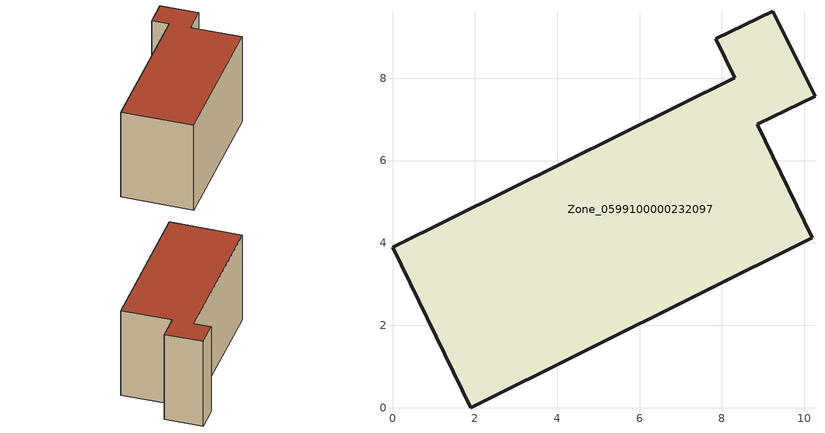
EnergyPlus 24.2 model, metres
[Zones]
Zone_0599100000232097
 floor ground (C_G): 7.85,8.96 9.23,9.62 10.26,7.56 8.86,6.88 10.19,4.13 1.9,0 0,3.89 8.31,8.01 z0
 wall outside (C_F): 1.9,0 10.19,4.13 8.86,6.88 10.26,7.56 9.23,9.62 7.85,8.96 8.31,8.01 0,3.89 1.9,0 z0:5.8
 roof outside (C_R): 9.23,9.62 7.85,8.96 8.31,8.01 0,3.89 1.9,0 10.19,4.13 8.86,6.88 10.26,7.56 z5.8
[BUILDING]
Pand.0599100000232097: North Axis=0; Terrain=City; Loads Convergence Tolerance Value=0.04; Temperature Convergence Tolerance Value=0.4; Solar Distribution=FullExterior; Maximum Number of Warmup Days=25; Minimum Number of Warmup Days=1
[Site:Location]
Rotterdam.The.Hague.AP_ZH_NLD Design_Conditions: Latitude=51.96; Longitude=4.45; Time Zone=1; Elevation=-4.5
[SITE:GROUNDTEMPERATURE:BUILDINGSURFACE]
18, 18, 18, 18, 18, 18, 18, 18, 18, 18, 18, 18
[MATERIAL] Thermal Absorptance=0.9; Solar Absorptance=0.7; Visible Absorptance=0.7
Name | Roughness | Thickness | Conductivity | Density | Specific Heat
G.TI.1946-1964 | MediumSmooth | 0.15 | 1 | 540 | 1210
F.TI.1946-1964 | Rough | 0.3 | 0.857143 | 1920 | 840
R.TI.1946-1964 | MediumRough | 0.2 | 0.277778 | 1500 | 1000
[CONSTRUCTION]
C_G: G.TI.1946-1964
C_F: F.TI.1946-1964
C_R: R.TI.1946-1964
[ZONE]
Zone_0599100000232097: Type=1; Multiplier=1; Ceiling Height=Autocalculate; Volume=Autocalculate; Floor Area=autocalculate; Part of Total Floor Area=Yes
[ZONEINFILTRATION:DESIGNFLOWRATE]
Infil_Zone_0599100000232097: Zone or ZoneList or Space or SpaceList=Zone_0599100000232097; Schedule=AlwaysOn; Design Flow Rate Calculation Method=Flow/Area; Flow Rate per Floor Area=0.003; Constant Term Coefficient=1; Temperature Term Coefficient=0; Velocity Term Coefficient=0; Velocity Squared Term Coefficient=0
[HVACTEMPLATE:ZONE:IDEALLOADSAIRSYSTEM]
Zone_0599100000232097: Maximum Heating Supply Air Temperature=50; Minimum Cooling Supply Air Temperature=13; Maximum Heating Supply Air Humidity Ratio=0.0156; Minimum Cooling Supply Air Humidity Ratio=0.0077; Heating Limit=NoLimit; Cooling Limit=NoLimit; Dehumidification Control Type=ConstantSensibleHeatRatio; Cooling Sensible Heat Ratio=0.7; Dehumidification Setpoint=60; Humidification Control Type=None; Humidification Setpoint=30; Outdoor Air Method=None; Outdoor Air Flow Rate per Person=0.00944; Outdoor Air Flow Rate per Zone Floor Area=0; Outdoor Air Flow Rate per Zone=0; Demand Controlled Ventilation Type=None; Outdoor Air Economizer Type=NoEconomizer; Heat Recovery Type=None; Sensible Heat Recovery Effectiveness=0.7; Latent Heat Recovery Effectiveness=0.65
[ZONECONTROL:THERMOSTAT]
ThermostatControl_Zone_0599100000232097: Zone or ZoneList=Zone_0599100000232097; Control Type Schedule=DualSetpointControlType; Control 1=Thermostat_Zone_0599100000232097; Temperature Difference Between Cutout And Setpoint=0
[THERMOSTATSETPOINT:DUALSETPOINT]
Thermostat_Zone_0599100000232097: Heating Setpoint Temperature Schedule=HeatingSetpoint_Zone_0599100000232097; Cooling Setpoint Temperature Schedule=CoolingSetpoint_Zone_0599100000232097
[SCHEDULE:COMPACT]
HeatingSetpoint_Zone_0599100000232097: Through: 12/31, For: AllDays, Until: 24:00, 21
CoolingSetpoint_Zone_0599100000232097: Through: 12/31, For: AllDays, Until: 24:00, 24
DualSetpointControlType: Through: 12/31, For: AllDays, Until: 24:00, 4
AlwaysOn: Through: 12/31, For: AllDays, Until: 24:00, 1
